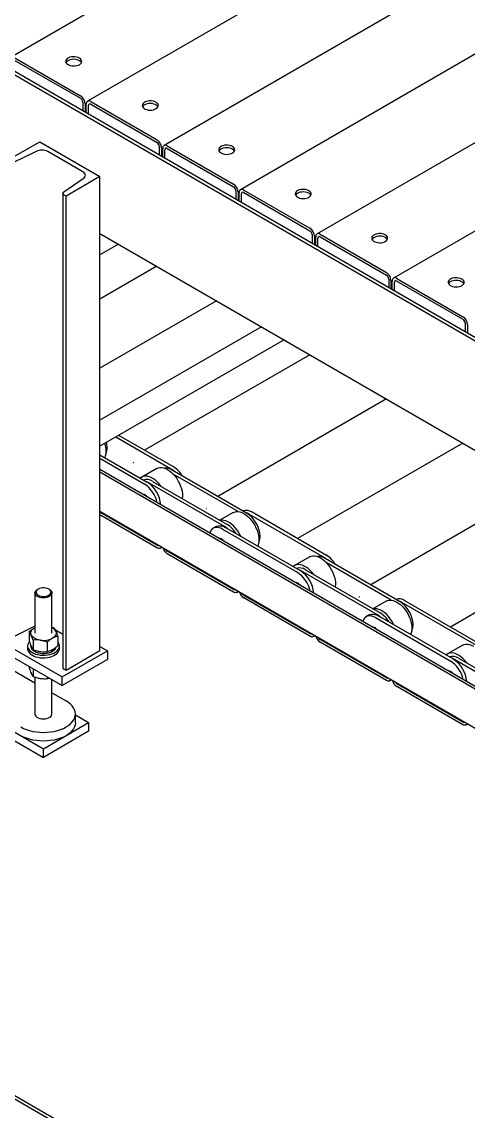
# Model space of a CAD drawing. Header units: millimetres. Extents: x 0 to 11880, y 0 to 8400.
# Drawn here: x 3810 to 4230, y 1786 to 2808 of the extents above; entities that cross this region are included whole.
import ezdxf

# ---------------------------------------------------------------- set-up
doc = ezdxf.new("R2010")
doc.units = ezdxf.units.MM
doc.header["$LTSCALE"] = 20

msp = doc.modelspace()

# ---------------------------------------------------------------- linework, layer by layer
at = {"color": 7, "linetype": 'Continuous', "lineweight": 25}
for p, q in [((6015.54, 1481.46), (2787.6, 3344.91)), ((6018.37, 1483.09), (2790.43, 3346.54)), ((4068.85, 2930.38), (3800.15, 2775.26)), ((4140.69, 2888.91), (3871.99, 2733.79)), ((5183.28, 1001), (1955.33, 2864.45)), ((5186.11, 1002.63), (1958.16, 2866.08)), ((4212.53, 2847.43), (3943.83, 2692.31)), ((4284.37, 2805.96), (4015.67, 2650.84)), ((3803.15, 2774.96), (3865.37, 2739.04)), ((3803.15, 2772.51), (3865.37, 2736.59)), ((4356.22, 2764.48), (4087.52, 2609.37)), ((3867.49, 2732.92), (3867.49, 2724.76)), ((3869.62, 2731.69), (3869.62, 2723.54)), ((3870.75, 2722.88), (3870.75, 2731.04)), ((3872.87, 2721.66), (3872.87, 2729.82)), ((3874.99, 2733.49), (3937.22, 2697.57)), ((3874.99, 2731.04), (3937.22, 2695.12)), ((4428.06, 2723.01), (4159.36, 2567.89)), ((3795.23, 2677.49), (3827.05, 2695.86)), ((3827.05, 2695.86), (3883.61, 2663.2)), ((3939.34, 2691.44), (3939.34, 2683.29)), ((3941.46, 2690.22), (3941.46, 2682.06)), ((3942.59, 2681.41), (3942.59, 2689.57)), ((3944.71, 2680.19), (3944.71, 2688.34)), ((3946.83, 2692.02), (4009.06, 2656.1)), ((3946.83, 2689.57), (4009.06, 2653.65)), ((3823.77, 2686.84), (3802.42, 2676.34)), ((3867.56, 2667.57), (3834.62, 2686.59)), ((3849.8, 2648.99), (3867.99, 2661.31)), ((3883.61, 2663.2), (3851.79, 2644.83)), ((3883.61, 2218.19), (3883.61, 2663.2)), ((3848.85, 2647.49), (3848.85, 2202.47)), ((4011.18, 2649.97), (4011.18, 2641.82)), ((4013.3, 2648.75), (4013.3, 2640.59)), ((4014.43, 2639.94), (4014.43, 2648.09)), ((4018.67, 2650.54), (4080.9, 2614.62)), ((4018.67, 2648.09), (4080.9, 2612.17)), ((3851.79, 2644.83), (3850.02, 2645.86)), ((3851.79, 2199.82), (3851.79, 2644.83)), ((4016.55, 2638.71), (4016.55, 2646.87)), ((3883.61, 2609.87), (4852.35, 2050.63)), ((4083.02, 2608.5), (4083.02, 2600.34)), ((4085.14, 2607.27), (4085.14, 2599.12)), ((4086.27, 2598.46), (4086.27, 2606.62)), ((4090.52, 2609.07), (4152.74, 2573.15)), ((4090.52, 2606.62), (4152.74, 2570.7)), ((3901.07, 2599.79), (3883.61, 2589.71)), ((4088.39, 2597.24), (4088.39, 2605.4)), ((3937.1, 2578.99), (3883.61, 2548.11)), ((4154.86, 2567.02), (4154.86, 2558.87)), ((4156.98, 2565.8), (4156.98, 2557.64)), ((4162.36, 2567.6), (4224.58, 2531.67)), ((4158.12, 2556.99), (4158.12, 2565.15)), ((4160.24, 2555.77), (4160.24, 2563.92)), ((4162.36, 2565.15), (4224.58, 2529.22)), ((3993.02, 2546.71), (3883.61, 2483.55)), ((4226.7, 2525.55), (4226.7, 2517.39)), ((4035.45, 2522.22), (3883.61, 2434.57)), ((4228.83, 2524.33), (4228.83, 2516.17)), ((4056.66, 2509.97), (3883.61, 2410.07)), ((4080.79, 2496.05), (3925.56, 2406.44)), ((4152.63, 2454.57), (3994.22, 2363.13)), ((3949.94, 2389.1), (3898.61, 2418.73)), ((3952.77, 2390.73), (3901.44, 2420.36)), ((4224.47, 2413.1), (4069.25, 2323.49)), ((3889.1, 2407.94), (3890.47, 2408.73)), ((3883.61, 2402.08), (3928.02, 2376.44)), ((3883.61, 2398.81), (3925.19, 2374.81)), ((4852.35, 1828.93), (3883.61, 2388.17)), ((4852.35, 1826.52), (3883.61, 2385.76)), ((3936.97, 2389.35), (3922.83, 2381.19)), ((4021.43, 2347.42), (3951.43, 2387.83)), ((4013.44, 2348.77), (3952.35, 2384.03)), ((3930.22, 2375.58), (4000.21, 2335.18)), ((3933.05, 2377.21), (4003.04, 2336.81)), ((4296.31, 2371.62), (4137.91, 2280.18)), ((3925.12, 2364.9), (3924.52, 2364.55)), ((4852.35, 1789.77), (3883.61, 2349.01)), ((3937.21, 2317.24), (3883.61, 2348.18)), ((3937.21, 2314.79), (3883.61, 2345.73)), ((4008.81, 2347.88), (3996.34, 2340.68)), ((4093.63, 2306.15), (4023.62, 2346.56)), ((4096.45, 2307.78), (4026.45, 2348.19)), ((3992.71, 2334.8), (3989.88, 2333.16)), ((3998.88, 2332.27), (4068.87, 2291.86)), ((4001.71, 2333.9), (4071.7, 2293.5)), ((3996.97, 2323.43), (3996.36, 2323.08)), ((4032.79, 2325), (4034.15, 2325.78)), ((4368.15, 2330.15), (4212.93, 2240.54)), ((3940.21, 2314.5), (3941.81, 2315.42)), ((4009.05, 2275.77), (3946.83, 2311.69)), ((4009.05, 2273.32), (3946.83, 2309.24)), ((4080.66, 2306.4), (4066.51, 2298.24)), ((4165.11, 2264.47), (4095.11, 2304.88)), ((4157.12, 2265.82), (4096.03, 2301.09)), ((4073.9, 2292.63), (4143.9, 2252.23)), ((4076.73, 2294.27), (4146.72, 2253.86)), ((4068.81, 2281.96), (4068.2, 2281.61)), ((3822.58, 2272.49), (3822.58, 2234.84)), ((3825.63, 2276.16), (3824.92, 2275.75)), ((3836.24, 2275.75), (3835.53, 2276.16)), ((3838.58, 2234.84), (3838.58, 2272.49)), ((4012.05, 2273.02), (4013.65, 2273.94)), ((4080.9, 2234.29), (4018.67, 2270.22)), ((4080.9, 2231.85), (4018.67, 2267.77)), ((4152.5, 2264.93), (4140.02, 2257.73)), ((4237.31, 2223.2), (4167.31, 2263.61)), ((4240.14, 2224.83), (4170.14, 2265.25)), ((4136.39, 2251.85), (4133.56, 2250.22)), ((4142.56, 2249.32), (4212.56, 2208.92)), ((4145.39, 2250.96), (4215.38, 2210.55)), ((3822.58, 2241.24), (3802.42, 2231.33)), ((3822.1, 2239.74), (3822.58, 2240.01)), ((3822.1, 2239.74), (3822.58, 2240)), ((3838.58, 2240.26), (3840.38, 2239.63)), ((4140.65, 2240.48), (4140.04, 2240.13)), ((4176.47, 2242.05), (4177.84, 2242.84)), ((3784.62, 2230.43), (3848.26, 2193.69)), ((3817.2, 2236.04), (3817.2, 2227.17)), ((3848.85, 2233.36), (3841.73, 2237.47)), ((3843.97, 2231.9), (3843.97, 2223.03)), ((4083.9, 2231.55), (4085.49, 2232.47)), ((4152.74, 2192.82), (4090.51, 2228.74)), ((3784.62, 2222.27), (3848.26, 2185.53)), ((3815.58, 2222.68), (3815.58, 2220.23)), ((3818.58, 2223.42), (3818.58, 2222.68)), ((3818.93, 2222.57), (3818.99, 2222.44)), ((3820.78, 2228.31), (3820.78, 2219.45)), ((3834.17, 2226.24), (3834.17, 2217.38)), ((3845.58, 2220.23), (3845.58, 2222.68)), ((3848.26, 2193.69), (3890.69, 2218.19)), ((3883.61, 2218.19), (3851.79, 2199.82)), ((3883.61, 2222.27), (3890.69, 2218.19)), ((3890.69, 2218.19), (3890.69, 2210.02)), ((4152.74, 2190.37), (4090.51, 2226.29)), ((4224.34, 2223.46), (4210.2, 2215.29)), ((3784.62, 2210.01), (3822.58, 2188.1)), ((3890.69, 2210.02), (3848.26, 2185.53)), ((4217.59, 2209.69), (4287.58, 2169.28)), ((4220.42, 2211.32), (4290.41, 2170.91)), ((3817.2, 2203.46), (3817.2, 2201.94)), ((3820.78, 2201.39), (3820.78, 2194.22)), ((3851.79, 2199.82), (3850.02, 2200.84)), ((4212.49, 2199.01), (4211.89, 2198.66)), ((3720.98, 2189.6), (3830.58, 2126.33)), ((3822.58, 2193.59), (3822.58, 2158.99)), ((3834.17, 2193.66), (3834.17, 2192.15)), ((3838.58, 2158.99), (3838.58, 2191.12)), ((3848.26, 2185.53), (3848.26, 2193.69)), ((4155.74, 2190.07), (4157.34, 2191)), ((3720.98, 2181.44), (3830.58, 2118.16)), ((3838.58, 2178.86), (3851.79, 2171.23)), ((4224.58, 2151.35), (4162.35, 2187.27)), ((4224.58, 2148.9), (4162.35, 2184.82)), ((3860.58, 2150.82), (3860.58, 2158.99)), ((3860.58, 2158), (3873.01, 2150.82)), ((3830.58, 2126.33), (3873.01, 2150.82)), ((3873.01, 2150.82), (3873.01, 2142.66)), ((4227.58, 2148.6), (4229.18, 2149.52)), ((3873.01, 2142.66), (3830.58, 2118.16)), ((3830.58, 2118.16), (3830.58, 2126.33))]:
    msp.add_line(p, q, dxfattribs=at)
at = {"color": 7, "linetype": 'Continuous', "lineweight": 25, "flags": 128}
for points in [[(3864.31, 2774.35), (3863.05, 2774.94), (3861.6, 2775.35), (3860.02, 2775.58), (3858.4, 2775.61), (3856.81, 2775.43), (3855.32, 2775.06), (3854, 2774.51), (3852.92, 2773.82), (3852.12, 2773), (3851.64, 2772.11), (3851.51, 2771.17), (3851.73, 2770.25), (3852.29, 2769.37), (3853.16, 2768.58), (3854.31, 2767.92), (3855.68, 2767.41), (3857.2, 2767.09), (3858.81, 2766.96), (3860.42, 2767.04), (3861.97, 2767.31), (3863.38, 2767.77), (3864.59, 2768.4), (3865.54, 2769.16), (3866.18, 2770.02), (3866.48, 2770.94), (3866.44, 2771.87), (3866.05, 2772.78), (3865.33, 2773.62), (3864.31, 2774.35)], [(3866.2, 2770.07), (3865.73, 2770.76), (3864.85, 2771.55), (3863.71, 2772.22), (3862.34, 2772.72), (3860.82, 2773.04), (3859.21, 2773.17), (3857.6, 2773.09), (3856.05, 2772.82), (3854.63, 2772.36), (3853.43, 2771.73), (3852.48, 2770.97), (3851.84, 2770.11), (3851.82, 2770.07)], [(3936.15, 2732.88), (3934.89, 2733.46), (3933.44, 2733.88), (3931.86, 2734.11), (3930.24, 2734.13), (3928.65, 2733.96), (3927.16, 2733.59), (3925.84, 2733.04), (3924.76, 2732.34), (3923.96, 2731.53), (3923.49, 2730.63), (3923.35, 2729.7), (3923.57, 2728.77), (3924.13, 2727.89), (3925.01, 2727.1), (3926.15, 2726.44), (3927.52, 2725.94), (3929.04, 2725.62), (3930.65, 2725.49), (3932.26, 2725.56), (3933.81, 2725.84), (3935.23, 2726.3), (3936.43, 2726.93), (3937.38, 2727.69), (3938.02, 2728.55), (3938.33, 2729.47), (3938.28, 2730.4), (3937.89, 2731.31), (3937.17, 2732.15), (3936.15, 2732.88)], [(3938.04, 2728.59), (3937.57, 2729.29), (3936.7, 2730.08), (3935.55, 2730.74), (3934.18, 2731.25), (3932.66, 2731.57), (3931.05, 2731.7), (3929.44, 2731.62), (3927.89, 2731.34), (3926.48, 2730.88), (3925.27, 2730.26), (3924.32, 2729.5), (3923.68, 2728.64), (3923.66, 2728.59)], [(4008, 2691.4), (4006.73, 2691.99), (4005.28, 2692.41), (4003.71, 2692.63), (4002.08, 2692.66), (4000.49, 2692.48), (3999, 2692.11), (3997.68, 2691.57), (3996.6, 2690.87), (3995.8, 2690.05), (3995.33, 2689.16), (3995.2, 2688.23), (3995.41, 2687.3), (3995.97, 2686.42), (3996.85, 2685.63), (3997.99, 2684.97), (3999.36, 2684.46), (4000.88, 2684.14), (4002.49, 2684.02), (4004.11, 2684.09), (4005.66, 2684.37), (4007.07, 2684.83), (4008.28, 2685.45), (4009.22, 2686.21), (4009.86, 2687.07), (4010.17, 2687.99), (4010.12, 2688.93), (4009.73, 2689.84), (4009.01, 2690.68), (4008, 2691.4)], [(4009.89, 2687.12), (4009.41, 2687.82), (4008.54, 2688.61), (4007.39, 2689.27), (4006.03, 2689.77), (4004.5, 2690.1), (4002.9, 2690.22), (4001.28, 2690.15), (3999.73, 2689.87), (3998.32, 2689.41), (3997.11, 2688.78), (3996.16, 2688.02), (3995.52, 2687.16), (3995.5, 2687.12)], [(3867.99, 2661.31), (3868.85, 2662.01), (3869.46, 2662.8), (3869.82, 2663.63), (3869.9, 2664.49), (3869.7, 2665.34), (3869.23, 2666.16), (3868.51, 2666.91), (3867.56, 2667.57)], [(3850.02, 2645.86), (3849.55, 2646.19), (3849.18, 2646.56), (3848.95, 2646.97), (3848.85, 2647.4), (3848.89, 2647.83), (3849.07, 2648.24), (3849.38, 2648.64), (3849.8, 2648.99)], [(4079.84, 2649.93), (4078.57, 2650.52), (4077.12, 2650.93), (4075.55, 2651.16), (4073.93, 2651.19), (4072.33, 2651.01), (4070.84, 2650.64), (4069.53, 2650.09), (4068.44, 2649.4), (4067.65, 2648.58), (4067.17, 2647.69), (4067.04, 2646.75), (4067.26, 2645.82), (4067.82, 2644.95), (4068.69, 2644.16), (4069.84, 2643.5), (4071.2, 2642.99), (4072.73, 2642.67), (4074.33, 2642.54), (4075.95, 2642.62), (4077.5, 2642.89), (4078.91, 2643.35), (4080.12, 2643.98), (4081.06, 2644.74), (4081.7, 2645.6), (4082.01, 2646.52), (4081.97, 2647.45), (4081.58, 2648.36), (4080.85, 2649.2), (4079.84, 2649.93)], [(4081.73, 2645.64), (4081.25, 2646.34), (4080.38, 2647.13), (4079.23, 2647.79), (4077.87, 2648.3), (4076.35, 2648.62), (4074.74, 2648.75), (4073.12, 2648.67), (4071.57, 2648.4), (4070.16, 2647.94), (4068.95, 2647.31), (4068.01, 2646.55), (4067.37, 2645.69), (4067.34, 2645.64)], [(4151.68, 2608.46), (4150.42, 2609.04), (4148.96, 2609.46), (4147.39, 2609.69), (4145.77, 2609.71), (4144.18, 2609.54), (4142.69, 2609.17), (4141.37, 2608.62), (4140.29, 2607.92), (4139.49, 2607.11), (4139.01, 2606.21), (4138.88, 2605.28), (4139.1, 2604.35), (4139.66, 2603.47), (4140.53, 2602.68), (4141.68, 2602.02), (4143.04, 2601.52), (4144.57, 2601.19), (4146.17, 2601.07), (4147.79, 2601.14), (4149.34, 2601.42), (4150.75, 2601.88), (4151.96, 2602.5), (4152.91, 2603.27), (4153.55, 2604.13), (4153.85, 2605.04), (4153.81, 2605.98), (4153.42, 2606.89), (4152.7, 2607.73), (4151.68, 2608.46)], [(4153.57, 2604.17), (4153.1, 2604.87), (4152.22, 2605.66), (4151.08, 2606.32), (4149.71, 2606.83), (4148.19, 2607.15), (4146.58, 2607.27), (4144.96, 2607.2), (4143.41, 2606.92), (4142, 2606.46), (4140.79, 2605.84), (4139.85, 2605.08), (4139.21, 2604.22), (4139.18, 2604.17)], [(4223.52, 2566.98), (4222.26, 2567.57), (4220.81, 2567.99), (4219.23, 2568.21), (4217.61, 2568.24), (4216.02, 2568.06), (4214.53, 2567.69), (4213.21, 2567.15), (4212.13, 2566.45), (4211.33, 2565.63), (4210.85, 2564.74), (4210.72, 2563.81), (4210.94, 2562.88), (4211.5, 2562), (4212.37, 2561.21), (4213.52, 2560.55), (4214.89, 2560.04), (4216.41, 2559.72), (4218.02, 2559.59), (4219.63, 2559.67), (4221.18, 2559.95), (4222.59, 2560.41), (4223.8, 2561.03), (4224.75, 2561.79), (4225.39, 2562.65), (4225.69, 2563.57), (4225.65, 2564.51), (4225.26, 2565.42), (4224.54, 2566.25), (4223.52, 2566.98)], [(4225.41, 2562.7), (4224.94, 2563.4), (4224.06, 2564.19), (4222.92, 2564.85), (4221.55, 2565.35), (4220.03, 2565.67), (4218.42, 2565.8), (4216.81, 2565.73), (4215.26, 2565.45), (4213.84, 2564.99), (4212.64, 2564.36), (4211.69, 2563.6), (4211.05, 2562.74), (4211.03, 2562.7)], [(3888.06, 2412.64), (3888.33, 2411.76), (3888.89, 2409.35), (3889.2, 2407.02), (3889.26, 2404.8), (3889.08, 2402.74), (3888.64, 2400.87), (3888.09, 2399.49)], [(3914.87, 2395.05), (3914.87, 2395.02), (3914.89, 2394.98), (3914.91, 2394.95), (3914.94, 2394.93), (3914.97, 2394.92), (3914.99, 2394.93), (3915.01, 2394.94), (3915.01, 2394.97), (3915.01, 2395.01), (3914.99, 2395.04), (3914.97, 2395.07), (3914.94, 2395.09), (3914.91, 2395.1), (3914.89, 2395.1), (3914.87, 2395.08), (3914.87, 2395.05)], [(3940.82, 2372.73), (3939.21, 2374.76), (3937.47, 2376.62), (3935.65, 2378.24), (3933.77, 2379.62), (3931.89, 2380.71), (3930.01, 2381.5), (3928.19, 2381.97), (3926.45, 2382.12), (3924.83, 2381.95), (3923.34, 2381.45), (3922.03, 2380.64), (3921.52, 2380.2)], [(3936.97, 2389.35), (3938.21, 2389.91), (3939.77, 2390.24), (3941.45, 2390.25), (3943.24, 2389.94), (3945.09, 2389.3), (3946.97, 2388.36)], [(3946.97, 2388.36), (3948.86, 2387.13), (3950.71, 2385.62), (3952.49, 2383.88), (3954.18, 2381.92), (3955.74, 2379.79), (3957.14, 2377.52), (3958.36, 2375.15), (3959.37, 2372.72), (3960.17, 2370.28), (3960.73, 2367.87), (3961.04, 2365.54), (3961.11, 2363.33), (3960.92, 2361.26), (3960.9, 2361.14)], [(3952.92, 2386.97), (3951.72, 2387.92), (3949.94, 2389.1)], [(3930.22, 2375.58), (3928.44, 2376.46), (3927.24, 2376.89)], [(3983.53, 2351.74), (3983.53, 2351.71), (3983.55, 2351.67), (3983.57, 2351.64), (3983.6, 2351.62), (3983.63, 2351.61), (3983.65, 2351.62), (3983.67, 2351.63), (3983.67, 2351.66), (3983.67, 2351.7), (3983.65, 2351.73), (3983.63, 2351.76), (3983.6, 2351.78), (3983.57, 2351.79), (3983.55, 2351.79), (3983.53, 2351.77), (3983.53, 2351.74)], [(3965.15, 2341.1), (3965.14, 2341.13), (3965.15, 2341.16), (3965.17, 2341.18), (3965.19, 2341.18), (3965.22, 2341.17)], [(4008.81, 2347.88), (4010.05, 2348.43), (4011.61, 2348.77), (4013.29, 2348.78), (4015.08, 2348.46), (4016.93, 2347.83), (4018.81, 2346.89)], [(4018.81, 2346.89), (4020.7, 2345.65), (4022.55, 2344.15), (4024.34, 2342.4), (4026.02, 2340.45), (4027.58, 2338.31), (4028.98, 2336.04), (4030.2, 2333.67), (4031.22, 2331.25), (4032.01, 2328.81), (4032.57, 2326.4), (4032.89, 2324.07), (4032.95, 2321.85), (4032.76, 2319.79), (4032.32, 2317.92), (4031.78, 2316.54)], [(4023.62, 2346.56), (4021.84, 2347.44), (4020.64, 2347.87)], [(3998.88, 2332.27), (3997.1, 2333.15), (3995.35, 2333.73), (3993.68, 2333.99), (3992.11, 2333.93), (3990.67, 2333.54), (3989.39, 2332.84), (3988.29, 2331.85), (3987.41, 2330.57), (3986.75, 2329.03), (3986.64, 2328.69)], [(3992.71, 2334.8), (3993.49, 2335.18), (3994.93, 2335.56), (3996.51, 2335.62), (3998.18, 2335.36), (3999.93, 2334.79), (4001.71, 2333.9)], [(4015.99, 2325.66), (4015.47, 2326.7), (4014.16, 2329.03), (4012.68, 2331.24), (4011.05, 2333.29), (4009.31, 2335.14), (4007.49, 2336.77), (4005.62, 2338.14), (4003.73, 2339.23), (4001.86, 2340.02), (4000.03, 2340.5), (3998.29, 2340.65), (3996.68, 2340.48)], [(4003.19, 2333.05), (4001.99, 2334), (4000.21, 2335.18)], [(3941.22, 2315.76), (3941.13, 2315.55), (3940.74, 2314.93), (3940.21, 2314.5), (3939.57, 2314.26), (3938.84, 2314.23), (3938.04, 2314.41), (3937.21, 2314.79)], [(4058.55, 2312.11), (4058.56, 2312.07), (4058.57, 2312.04), (4058.6, 2312.01), (4058.62, 2311.98), (4058.65, 2311.97), (4058.67, 2311.98), (4058.69, 2312), (4058.69, 2312.02), (4058.69, 2312.06), (4058.67, 2312.09), (4058.65, 2312.13), (4058.62, 2312.15), (4058.6, 2312.16), (4058.57, 2312.15), (4058.56, 2312.13), (4058.55, 2312.11)], [(4080.66, 2306.4), (4081.89, 2306.96), (4083.45, 2307.3), (4085.14, 2307.31), (4086.92, 2306.99), (4088.77, 2306.36), (4090.66, 2305.41)], [(4090.66, 2305.41), (4092.54, 2304.18), (4094.39, 2302.68), (4096.18, 2300.93), (4097.86, 2298.97), (4099.42, 2296.84), (4100.82, 2294.57), (4102.04, 2292.2), (4103.06, 2289.77), (4103.85, 2287.33), (4104.41, 2284.93), (4104.73, 2282.6), (4104.79, 2280.38), (4104.6, 2278.32), (4104.58, 2278.19)], [(4096.6, 2304.02), (4095.41, 2304.98), (4093.63, 2306.15)], [(4084.51, 2289.78), (4082.89, 2291.81), (4081.15, 2293.67), (4079.33, 2295.3), (4077.46, 2296.67), (4075.57, 2297.76), (4073.7, 2298.55), (4071.88, 2299.02), (4070.14, 2299.18), (4068.51, 2299), (4067.03, 2298.51), (4065.71, 2297.7), (4065.2, 2297.25)], [(4073.9, 2292.63), (4072.12, 2293.52), (4070.92, 2293.95)], [(3836.24, 2275.75), (3837.32, 2274.97), (3838.09, 2274.08), (3838.51, 2273.11), (3838.55, 2272.11), (3838.23, 2271.13), (3837.55, 2270.21), (3836.54, 2269.4), (3835.25, 2268.74), (3833.74, 2268.24), (3832.09, 2267.95), (3830.36, 2267.87), (3828.65, 2268.01), (3827.03, 2268.35), (3825.57, 2268.89), (3824.35, 2269.59), (3823.41, 2270.43), (3822.82, 2271.37), (3822.58, 2272.36), (3822.72, 2273.36), (3823.23, 2274.31), (3824.08, 2275.18), (3824.92, 2275.75)], [(3835.53, 2276.16), (3834.31, 2276.73), (3832.89, 2277.12), (3831.37, 2277.32), (3829.8, 2277.32), (3828.27, 2277.12), (3826.86, 2276.73), (3825.63, 2276.16), (3824.65, 2275.45), (3823.97, 2274.64), (3823.63, 2273.76), (3823.63, 2272.85), (3823.97, 2271.97), (3824.65, 2271.15), (3825.63, 2270.45), (3826.86, 2269.88), (3828.27, 2269.49), (3829.8, 2269.29), (3831.37, 2269.29), (3832.89, 2269.49), (3834.31, 2269.88), (3835.53, 2270.45), (3836.51, 2271.15), (3837.19, 2271.97), (3837.54, 2272.85), (3837.54, 2273.76), (3837.19, 2274.64), (3836.51, 2275.45), (3835.53, 2276.16)], [(4013.06, 2274.29), (4012.97, 2274.08), (4012.58, 2273.46), (4012.05, 2273.02), (4011.41, 2272.78), (4010.68, 2272.75), (4009.88, 2272.94), (4009.05, 2273.32)], [(4127.21, 2268.8), (4127.22, 2268.76), (4127.23, 2268.73), (4127.26, 2268.7), (4127.28, 2268.67), (4127.31, 2268.66), (4127.33, 2268.67), (4127.35, 2268.69), (4127.36, 2268.71), (4127.35, 2268.75), (4127.33, 2268.78), (4127.31, 2268.81), (4127.28, 2268.84), (4127.26, 2268.85), (4127.23, 2268.84), (4127.22, 2268.82), (4127.21, 2268.8)], [(4152.5, 2264.93), (4153.73, 2265.49), (4155.29, 2265.82), (4156.98, 2265.83), (4158.76, 2265.52), (4160.61, 2264.88), (4162.5, 2263.94)], [(4162.5, 2263.94), (4164.38, 2262.71), (4166.23, 2261.2), (4168.02, 2259.46), (4169.71, 2257.5), (4171.26, 2255.37), (4172.66, 2253.09), (4173.88, 2250.72), (4174.9, 2248.3), (4175.7, 2245.86), (4176.26, 2243.45), (4176.57, 2241.12), (4176.63, 2238.9), (4176.44, 2236.84), (4176.01, 2234.97), (4175.46, 2233.6)], [(4167.31, 2263.61), (4165.53, 2264.5), (4164.33, 2264.93)], [(4108.83, 2258.15), (4108.83, 2258.18), (4108.83, 2258.21), (4108.85, 2258.23), (4108.87, 2258.23), (4108.9, 2258.22)], [(4142.56, 2249.32), (4140.78, 2250.21), (4139.04, 2250.78), (4137.36, 2251.04), (4135.79, 2250.98), (4134.35, 2250.6), (4133.07, 2249.9), (4131.98, 2248.9), (4131.09, 2247.62), (4130.44, 2246.09), (4130.33, 2245.74)], [(4136.39, 2251.85), (4137.18, 2252.23), (4138.62, 2252.61), (4140.19, 2252.68), (4141.87, 2252.42), (4143.61, 2251.84), (4145.39, 2250.96)], [(4159.67, 2242.71), (4159.16, 2243.76), (4157.84, 2246.08), (4156.36, 2248.29), (4154.73, 2250.34), (4153, 2252.2), (4151.17, 2253.82), (4149.3, 2255.2), (4147.41, 2256.29), (4145.54, 2257.08), (4143.72, 2257.55), (4141.98, 2257.7), (4140.36, 2257.53)], [(4146.88, 2250.1), (4145.68, 2251.06), (4143.9, 2252.23)], [(3818.99, 2233.05), (3818.68, 2233.94), (3818.58, 2234.84), (3818.68, 2235.75), (3818.99, 2236.64), (3819.49, 2237.5), (3820.19, 2238.31), (3821.06, 2239.06), (3822.1, 2239.74)], [(3827.48, 2228.15), (3825.99, 2228.44), (3824.58, 2228.84), (3823.28, 2229.35), (3822.1, 2229.95), (3821.06, 2230.63), (3820.19, 2231.38), (3819.49, 2232.19), (3818.99, 2233.05)], [(3842.17, 2236.64), (3842.48, 2235.75), (3842.58, 2234.84), (3842.48, 2233.94), (3842.17, 2233.05), (3841.67, 2232.19), (3840.97, 2231.38), (3840.1, 2230.63), (3839.07, 2229.95)], [(4084.9, 2232.81), (4084.82, 2232.61), (4084.42, 2231.99), (4083.9, 2231.55), (4083.25, 2231.31), (4082.52, 2231.28), (4081.72, 2231.46), (4080.9, 2231.85)], [(4202.24, 2229.16), (4202.24, 2229.12), (4202.26, 2229.09), (4202.28, 2229.06), (4202.31, 2229.04), (4202.34, 2229.03), (4202.36, 2229.03), (4202.37, 2229.05), (4202.38, 2229.08), (4202.37, 2229.11), (4202.36, 2229.15), (4202.34, 2229.18), (4202.31, 2229.2), (4202.28, 2229.21), (4202.26, 2229.21), (4202.24, 2229.19), (4202.24, 2229.16)], [(3817.33, 2226.74), (3817.27, 2226.67), (3816.37, 2225.45), (3815.8, 2224.16), (3815.58, 2222.84), (3815.72, 2221.52), (3816.2, 2220.22), (3817.01, 2218.98), (3818.15, 2217.83), (3819.58, 2216.79), (3821.26, 2215.89), (3823.16, 2215.15), (3825.24, 2214.59), (3827.44, 2214.21), (3829.72, 2214.03), (3832.02, 2214.06), (3834.28, 2214.29), (3836.45, 2214.71), (3838.49, 2215.32), (3840.34, 2216.1), (3841.97, 2217.04), (3843.33, 2218.11), (3844.38, 2219.29), (3845.12, 2220.54), (3845.51, 2221.85), (3845.56, 2223.18), (3845.25, 2224.49), (3844.6, 2225.76), (3843.97, 2226.59)], [(3815.58, 2220.23), (3815.72, 2219.07), (3816.2, 2217.77), (3817.01, 2216.54), (3818.15, 2215.38), (3819.58, 2214.34), (3821.26, 2213.44), (3823.16, 2212.7), (3825.24, 2212.14), (3827.44, 2211.76), (3829.72, 2211.58), (3832.02, 2211.61), (3834.28, 2211.84), (3836.45, 2212.26), (3838.49, 2212.87), (3840.34, 2213.65), (3841.97, 2214.59), (3843.33, 2215.66), (3844.38, 2216.84), (3845.12, 2218.09), (3845.51, 2219.4), (3845.58, 2220.23)], [(3818.58, 2222.68), (3818.63, 2222.07), (3818.99, 2220.88), (3819.71, 2219.75), (3820.75, 2218.7), (3822.1, 2217.78), (3823.7, 2217), (3825.51, 2216.4), (3827.48, 2215.99), (3829.54, 2215.78), (3831.63, 2215.78), (3833.69, 2215.99), (3835.65, 2216.4), (3837.46, 2217), (3839.07, 2217.78), (3840.41, 2218.7), (3841.46, 2219.75), (3842.17, 2220.88), (3842.48, 2221.79)], [(3837.9, 2218.74), (3839.07, 2219.33), (3839.8, 2219.79)], [(4224.34, 2223.46), (4225.58, 2224.01), (4227.13, 2224.35), (4228.82, 2224.36), (4230.6, 2224.04), (4232.46, 2223.41), (4234.34, 2222.47)], [(3826.57, 2217.7), (3827.48, 2217.54), (3827.7, 2217.5)], [(4228.19, 2206.83), (4226.58, 2208.87), (4224.84, 2210.72), (4223.02, 2212.35), (4221.14, 2213.72), (4219.25, 2214.81), (4217.38, 2215.6), (4215.56, 2216.08), (4213.82, 2216.23), (4212.19, 2216.06), (4210.71, 2215.56), (4209.4, 2214.75), (4208.88, 2214.3)], [(4217.59, 2209.69), (4215.81, 2210.57), (4214.61, 2211)], [(4156.74, 2191.34), (4156.66, 2191.13), (4156.27, 2190.51), (4155.74, 2190.07), (4155.1, 2189.84), (4154.36, 2189.81), (4153.57, 2189.99), (4152.74, 2190.37)], [(3851.79, 2146.74), (3854.04, 2148.19), (3855.98, 2149.77), (3857.61, 2151.47), (3858.9, 2153.27), (3859.83, 2155.13), (3860.39, 2157.05), (3860.58, 2158.99), (3860.39, 2160.93), (3859.83, 2162.84), (3858.9, 2164.71), (3857.61, 2166.5), (3855.98, 2168.2), (3854.04, 2169.79), (3851.79, 2171.23)], [(3822.58, 2158.99), (3822.58, 2158.86), (3822.82, 2157.87), (3823.41, 2156.94), (3824.35, 2156.09), (3825.57, 2155.39), (3827.03, 2154.85), (3828.65, 2154.51), (3830.36, 2154.37), (3832.09, 2154.45), (3833.74, 2154.75), (3835.25, 2155.24), (3836.54, 2155.9), (3837.55, 2156.71), (3838.23, 2157.63), (3838.55, 2158.61), (3838.58, 2158.99)], [(3809.37, 2146.74), (3811.88, 2145.45), (3814.62, 2144.32), (3817.56, 2143.38), (3820.67, 2142.64), (3823.91, 2142.1), (3827.22, 2141.78), (3830.58, 2141.67), (3833.94, 2141.78), (3837.26, 2142.1), (3840.49, 2142.64), (3843.6, 2143.38), (3846.54, 2144.32), (3849.29, 2145.45), (3851.79, 2146.74)], [(3860.58, 2150.82), (3860.39, 2148.88), (3859.83, 2146.97), (3858.9, 2145.1), (3857.61, 2143.31), (3855.98, 2141.61), (3854.04, 2140.02), (3851.79, 2138.58)], [(4228.58, 2149.87), (4228.5, 2149.66), (4228.11, 2149.04), (4227.58, 2148.6), (4226.94, 2148.36), (4226.2, 2148.33), (4225.41, 2148.51), (4224.58, 2148.9)], [(3851.79, 2138.58), (3849.29, 2137.28), (3846.54, 2136.16), (3843.6, 2135.22), (3840.49, 2134.48), (3837.26, 2133.94), (3833.94, 2133.61), (3830.58, 2133.5), (3827.22, 2133.61), (3823.91, 2133.94), (3820.67, 2134.48), (3817.56, 2135.22), (3814.62, 2136.16), (3811.88, 2137.28), (3809.37, 2138.58)]]:
    msp.add_lwpolyline(points, dxfattribs=at)
at = {"color": 7, "linetype": 'Continuous', "lineweight": 25}
for centre, radius, start, end in [((3860.4, 2731.27), 9.22, 2.60548, 57.39452), ((3862.89, 2732.71), 4.61, 2.60548, 57.39452), ((3873.33, 2731.46), 2.62, 50.79671, 189.21404), ((3874.16, 2730.03), 1.31, 50.79671, 189.21404), ((3932.25, 2689.8), 9.22, 2.60548, 57.39452), ((3934.73, 2691.24), 4.61, 2.60548, 57.39452), ((3945.18, 2689.99), 2.62, 50.79671, 189.21404), ((3946, 2688.55), 1.31, 50.79671, 189.21404), ((3828.94, 2675.54), 12.42, 62.79205, 114.56881), ((4004.09, 2648.33), 9.22, 2.60548, 57.39452), ((4006.57, 2649.76), 4.61, 2.60548, 57.39452), ((4017.02, 2648.51), 2.62, 50.79671, 189.21404), ((4017.85, 2647.08), 1.31, 50.79671, 189.21404), ((4075.93, 2606.85), 9.22, 2.60548, 57.39452), ((4078.41, 2608.29), 4.61, 2.60548, 57.39452), ((4088.86, 2607.04), 2.62, 50.79671, 189.21404), ((4089.69, 2605.61), 1.31, 50.79671, 189.21404), ((4147.77, 2565.38), 9.22, 2.60548, 57.39452), ((4150.26, 2566.81), 4.61, 2.60548, 57.39452), ((4160.7, 2565.57), 2.62, 50.79671, 189.21404), ((4161.53, 2564.13), 1.31, 50.79671, 189.21404), ((4219.61, 2523.91), 9.22, 2.60548, 57.39452), ((4222.1, 2525.34), 4.61, 2.60548, 57.39452), ((3868.38, 2407.98), 22.1, 1.93685, 14.76275), ((3879.47, 2408.6), 11, 331.81762, 0.69499), ((3945.7, 2379.07), 10.47, 56.81958, 95.79064), ((3939.16, 2368.88), 25.74, 31.14332, 58.07671), ((3927.69, 2369.67), 9.26, 54.64149, 109.32166), ((3909.94, 2351.19), 28.11, 12.13204, 57.14754), ((3913.04, 2353.06), 27.77, 4.41367, 57.35688), ((3924.43, 2362.02), 2.98, 55.54399, 101.47595), ((3922.08, 2357.96), 7.67, 34.58883, 58.27026), ((3965.15, 2341.05), 0.136, 346.78367, 60.51887), ((4021.1, 2340.65), 9.26, 54.64149, 109.32166), ((4006.52, 2324.09), 27.68, 3.50348, 57.41561), ((3989.43, 2314.96), 25.74, 31.14332, 58.07671), ((3996.27, 2320.54), 2.98, 55.55989, 101.31841), ((3993.92, 2316.48), 7.67, 34.58883, 58.27026), ((4023.15, 2325.65), 11, 331.81763, 0.69499), ((3938.07, 2318.4), 1.44, 233.23182, 300.39119), ((3951.99, 2317.16), 9.46, 194.28318, 236.93252), ((3949.24, 2315.48), 4.49, 207.02991, 237.57619), ((4089.38, 2296.12), 10.47, 56.81958, 95.79065), ((4082.85, 2285.94), 25.74, 31.14332, 58.07671), ((4071.38, 2286.72), 9.26, 54.64149, 109.32166), ((4053.62, 2268.25), 28.11, 12.13204, 57.14754), ((4056.72, 2270.11), 27.77, 4.4009, 57.35768), ((4068.11, 2279.07), 2.98, 55.54399, 101.47595), ((4065.76, 2275.01), 7.67, 34.58883, 58.27026), ((4009.92, 2276.92), 1.44, 233.23182, 300.39119), ((4023.83, 2275.69), 9.46, 194.28318, 236.93252), ((4021.08, 2274.01), 4.49, 207.02991, 237.57619), ((4164.78, 2257.7), 9.26, 54.64149, 109.32166), ((4150.21, 2241.15), 27.68, 3.50348, 57.41561), ((4108.83, 2258.1), 0.136, 346.78367, 60.51887), ((4133.12, 2232.02), 25.74, 31.14332, 58.07671), ((3835.32, 2232.93), 7.79, 28.39603, 65.23475), ((4139.95, 2237.6), 2.98, 55.54399, 101.47595), ((4137.61, 2233.54), 7.67, 34.58883, 58.27026), ((4166.83, 2242.7), 11, 331.81762, 0.69499), ((3830.6, 2246.31), 18.42, 260.2289, 297.35717), ((4081.76, 2235.45), 1.44, 233.23182, 300.39119), ((4095.67, 2234.22), 9.46, 194.28318, 236.93252), ((4092.92, 2232.53), 4.49, 207.02991, 237.57619), ((4215.06, 2203.77), 9.26, 54.64149, 109.32166), ((4197.31, 2185.3), 28.11, 12.13204, 57.14754), ((4200.4, 2187.16), 27.77, 4.41367, 57.35688), ((3850.78, 2202.62), 1.94, 184.38327, 246.93687), ((4211.79, 2196.12), 2.98, 55.55989, 101.31841), ((4209.45, 2192.06), 7.67, 34.58883, 58.27026), ((4153.6, 2193.98), 1.44, 233.23182, 300.39119), ((4167.51, 2192.74), 9.46, 194.28318, 236.93252), ((4164.76, 2191.06), 4.49, 207.02991, 237.57619), ((4225.44, 2152.5), 1.44, 233.23182, 300.39119)]:
    msp.add_arc(centre, radius, start, end, dxfattribs=at)
for points, knots in [([(3817.2, 2236.04), (3817.61, 2236.41), (3819.21, 2237.84), (3820.86, 2238.93), (3822.1, 2239.74)], [0, 0, 0, 0, 0.2575513, 1, 1, 1, 1]), ([(3840.38, 2239.63), (3840.67, 2239.24), (3841.26, 2238.47), (3841.87, 2237.25), (3842.17, 2236.64)], [0, 0, 0, 0, 0.495458, 1, 1, 1, 1]), ([(3818.99, 2233.05), (3818.95, 2233.14), (3818.63, 2233.83), (3818.02, 2234.94), (3817.47, 2235.67), (3817.2, 2236.04)], [0, 0, 0, 0, 0.0700986, 0.5307888, 1, 1, 1, 1]), ([(3820.78, 2228.31), (3820.49, 2229.18), (3819.9, 2230.94), (3819.3, 2232.34), (3818.99, 2233.05)], [0, 0, 0, 0, 0.495458, 1, 1, 1, 1]), ([(3827.48, 2228.15), (3827.32, 2228.18), (3826.12, 2228.35), (3823.85, 2228.51), (3821.81, 2228.38), (3820.78, 2228.31)], [0, 0, 0, 0, 0.0700986, 0.5307888, 1, 1, 1, 1]), ([(3839.07, 2229.95), (3837.83, 2229.14), (3836.18, 2228.05), (3834.58, 2226.61), (3834.17, 2226.24)], [0, 0, 0, 0, 0.7424487, 1, 1, 1, 1]), ([(3843.97, 2231.9), (3842.78, 2231.56), (3841.17, 2231.1), (3839.51, 2230.19), (3839.07, 2229.95)], [0, 0, 0, 0, 0.7313664, 1, 1, 1, 1]), ([(3842.17, 2236.64), (3842.21, 2236.54), (3842.54, 2235.84), (3843.14, 2234.34), (3843.69, 2232.72), (3843.97, 2231.9)], [0, 0, 0, 0, 0.07009856, 0.53078884, 1, 1, 1, 1]), ([(3817.2, 2227.17), (3817.49, 2226.3), (3818.08, 2224.54), (3818.68, 2223.14), (3818.99, 2222.44)], [0, 0, 0, 0, 0.495458, 1, 1, 1, 1]), ([(3818.99, 2222.44), (3819.03, 2222.35), (3819.35, 2221.66), (3819.96, 2220.54), (3820.51, 2219.82), (3820.78, 2219.45)], [0, 0, 0, 0, 0.07009856, 0.53078884, 1, 1, 1, 1]), ([(3820.78, 2219.45), (3821.87, 2219.04), (3824.06, 2218.2), (3826.33, 2217.76), (3827.48, 2217.54)], [0, 0, 0, 0, 0.495458, 1, 1, 1, 1]), ([(3834.17, 2226.24), (3833.08, 2226.66), (3830.89, 2227.49), (3828.62, 2227.93), (3827.48, 2228.15)], [0, 0, 0, 0, 0.495458, 1, 1, 1, 1]), ([(3834.17, 2217.38), (3834.58, 2217.48), (3836.18, 2217.89), (3837.83, 2218.72), (3839.07, 2219.33)], [0, 0, 0, 0, 0.2575513, 1, 1, 1, 1]), ([(3839.07, 2219.33), (3839.51, 2219.6), (3841.17, 2220.61), (3842.78, 2222.01), (3843.97, 2223.03)], [0, 0, 0, 0, 0.2686336, 1, 1, 1, 1]), ([(3827.48, 2217.54), (3827.63, 2217.51), (3828.84, 2217.34), (3831.1, 2217.18), (3833.14, 2217.31), (3834.17, 2217.38)], [0, 0, 0, 0, 0.0700986, 0.5307888, 1, 1, 1, 1]), ([(3817.2, 2201.94), (3817.49, 2201.07), (3818.08, 2199.31), (3818.68, 2197.91), (3818.99, 2197.21)], [0, 0, 0, 0, 0.495458, 1, 1, 1, 1]), ([(3818.99, 2197.21), (3819.03, 2197.11), (3819.35, 2196.43), (3819.96, 2195.31), (3820.51, 2194.58), (3820.78, 2194.22)], [0, 0, 0, 0, 0.07009856, 0.53078884, 1, 1, 1, 1]), ([(3820.78, 2194.22), (3821.87, 2193.8), (3824.06, 2192.97), (3826.33, 2192.53), (3827.48, 2192.31)], [0, 0, 0, 0, 0.495458, 1, 1, 1, 1]), ([(3827.48, 2192.31), (3827.63, 2192.28), (3828.84, 2192.11), (3831.1, 2191.95), (3833.14, 2192.08), (3834.17, 2192.15)], [0, 0, 0, 0, 0.0700986, 0.5307888, 1, 1, 1, 1]), ([(3834.17, 2192.15), (3834.58, 2192.23), (3835.13, 2192.35), (3835.71, 2192.62), (3835.86, 2192.69)], [0, 0, 0, 0, 0.7376423, 1, 1, 1, 1])]:
    msp.add_open_spline(points, degree=3, knots=knots, dxfattribs=at)

doc.saveas('drawing.dxf')
